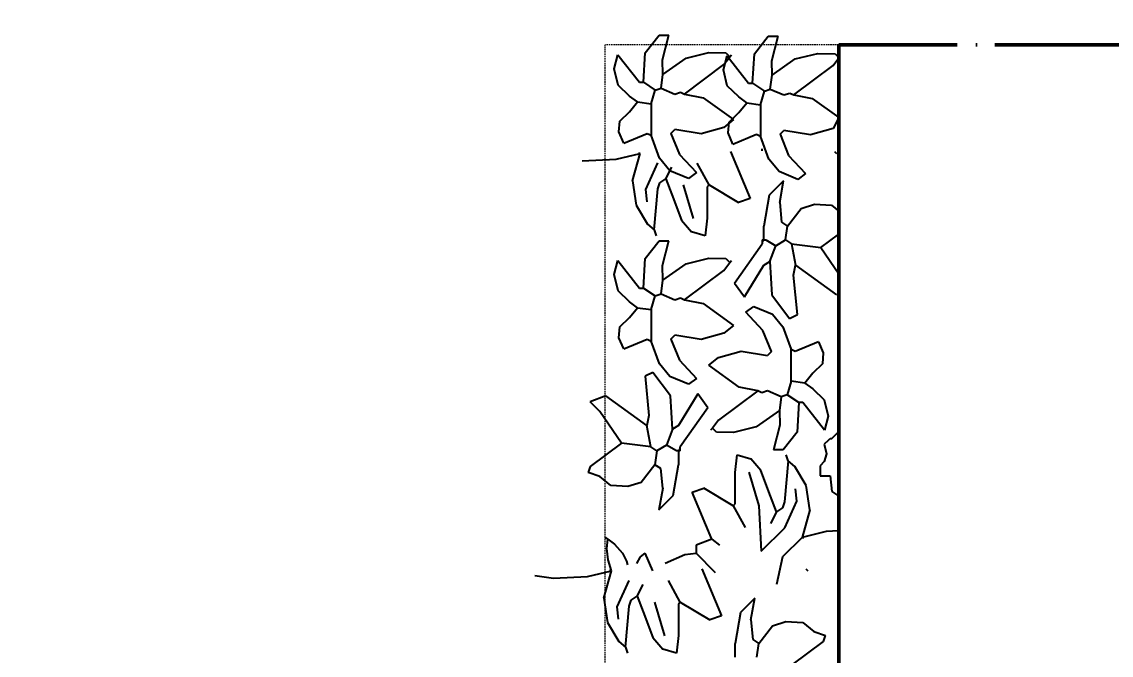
# Model space of a CAD drawing. Header units: inches. Extents: x 745 to 1928, y 308 to 2639.
# Drawn here: x 744.7 to 921.7, y 1238.8 to 1341.6 of the extents above; entities that cross this region are included whole.
import ezdxf

# ---------------------------------------------------------------- set-up
doc = ezdxf.new("R2010")
doc.units = ezdxf.units.IN
doc.header["$MEASUREMENT"] = 0
doc.linetypes.add('ACAD_ISO04W100', pattern=[30, 24, -3, 0, -3])
doc.linetypes.add('HIDDEN', pattern=[0.375, 0.25, -0.125])
for name, color, linetype, lineweight in [('A-FLOR-FTPT', 6, 'HIDDEN', 13), ('A-WALL-FULL', 7, 'Continuous', 50), ('G-ANNO-DIM', 90, 'Continuous', 18), ('G-HEDGE', 96, 'Continuous', 25)]:
    doc.layers.add(name, color=color, linetype=linetype, lineweight=lineweight)
doc.styles.add('ARIAL', font='arial.ttf')
doc.dimstyles.new('TICK_36', dxfattribs={"dimtxt": 10, "dimasz": 3.6, "dimexe": 1.8, "dimexo": 1.2, "dimgap": 1.8, "dimtad": 0, "dimdec": 0, "dimzin": 0, "dimdsep": 46, "dimtxsty": 'ARIAL', "dimblk": 'OBLIQUE', "dimcen": 1.8, "dimdle": 1.8, "dimclrd": 256, "dimclrt": 256, "dimadec": 0, "dimazin": 0, "dimtfac": 1, "dimtdec": 0, "dimtmove": 1, "dimatfit": 3, "dimldrblk": 'OPEN90', "dimfxl": 1, "dimtfill": 1, "dimtolj": 1, "dimtzin": 0, "dimarcsym": 0})

# ---------------------------------------------------------------- blocks, each defined once
blk = doc.blocks.new('_Oblique')
at = {"color": 0, "linetype": 'ByBlock', "lineweight": -2}
blk.add_line((-0.5, -0.5), (0.5, 0.5), dxfattribs=at)
blk = doc.blocks.new('*D22')
at = {"layer": 'Defpoints', "color": 0, "transparency": 16777216}
for p in [(1753.42, 1977.17), (1753.42, 1723.17), (1881.37, 1723.17), (956.41, 617.04), (791.14, 527.04), (956.41, 527.04)]:
    blk.add_point(p, dxfattribs=at)
at = {"layer": 'G-ANNO-DIM', "lineweight": -2, "transparency": 16777216}
for p, q in [((1881.37, 1978.97), (1881.37, 1863.08)), ((1881.37, 1721.37), (1881.37, 1837.26)), ((791.14, 618.84), (791.14, 580.99)), ((791.14, 525.24), (791.14, 563.09))]:
    blk.add_line(p, q, dxfattribs=at)
at = {"layer": 'G-ANNO-DIM', "color": 0, "lineweight": -2, "transparency": 16777216}
for p, q in [((1754.62, 1977.17), (1883.17, 1977.17)), ((1754.62, 1723.17), (1883.17, 1723.17)), ((955.21, 617.04), (789.34, 617.04)), ((955.21, 527.04), (789.34, 527.04))]:
    blk.add_line(p, q, dxfattribs=at)
at = {"layer": 'G-ANNO-DIM', "lineweight": -2, "transparency": 16777216, "xscale": 3.6, "yscale": 3.6, "zscale": 3.6}
for p, rotation in [((1881.37, 1977.17), 90), ((1881.37, 1723.17), 270), ((791.14, 617.04), 90), ((791.14, 527.04), 270)]:
    blk.add_blockref('_Oblique', p, dxfattribs=dict(at, rotation=rotation))
at = {"layer": 'G-ANNO-DIM', "transparency": 16777216, "char_height": 10, "attachment_point": 5, "rotation": 90, "style": 'ARIAL', "bg_fill": 3, "box_fill_scale": 1.25, "bg_fill_color": 256, "bg_fill_true_color": 13158600, "bg_fill_transparency": 0}
for s, insert in [('\\A1;254', (1881.37, 1850.17)), ('\\A1;90', (791.14, 572.04))]:
    blk.add_mtext(s, dxfattribs=dict(at, insert=insert))
blk = doc.blocks.new('_Open90')
at = {"color": 0, "linetype": 'ByBlock', "lineweight": -2}
for p, q in [((-0.5, 0.5), (0, 0)), ((0, 0), (-1, 0)), ((0, 0), (-0.5, -0.5))]:
    blk.add_line(p, q, dxfattribs=at)
blk = doc.blocks.new('*D21')
at = {"layer": 'Defpoints', "color": 0, "transparency": 16777216}
for p in [(839.42, 1723.17), (1439.42, 1723.17), (1439.42, 1679.68), (1258.9, 647.04), (752.23, 427.04), (1258.9, 427.04)]:
    blk.add_point(p, dxfattribs=at)
at = {"layer": 'G-ANNO-DIM', "color": 0, "lineweight": -2, "transparency": 16777216}
for p, q in [((839.42, 1721.97), (839.42, 1677.88)), ((1439.42, 1721.97), (1439.42, 1677.88)), ((1257.7, 647.04), (750.43, 647.04)), ((1257.7, 427.04), (750.43, 427.04))]:
    blk.add_line(p, q, dxfattribs=at)
at = {"layer": 'G-ANNO-DIM', "lineweight": -2, "transparency": 16777216}
for p, q in [((837.62, 1679.68), (1126.56, 1679.68)), ((1441.22, 1679.68), (1152.28, 1679.68)), ((752.23, 648.84), (752.23, 549.96)), ((752.23, 425.24), (752.23, 524.12))]:
    blk.add_line(p, q, dxfattribs=at)
at = {"layer": 'G-ANNO-DIM', "lineweight": -2, "transparency": 16777216, "xscale": 3.6, "yscale": 3.6, "zscale": 3.6}
for p, rotation in [((839.42, 1679.68), 180), ((752.23, 647.04), 90), ((752.23, 427.04), 270)]:
    blk.add_blockref('_Oblique', p, dxfattribs=dict(at, rotation=rotation))
blk.add_blockref('_Oblique', (1439.42, 1679.68), dxfattribs=at)
at = {"layer": 'G-ANNO-DIM', "transparency": 16777216, "insert": (1139.42, 1679.68), "char_height": 10, "attachment_point": 5, "style": 'ARIAL', "bg_fill": 3, "box_fill_scale": 1.25, "bg_fill_color": 256, "bg_fill_true_color": 13158600, "bg_fill_transparency": 0}
blk.add_mtext('\\A1;600', dxfattribs=at)
at = {"layer": 'G-ANNO-DIM', "transparency": 16777216, "insert": (752.23, 537.04), "char_height": 10, "attachment_point": 5, "rotation": 90, "style": 'ARIAL', "bg_fill": 3, "box_fill_scale": 1.25, "bg_fill_color": 256, "bg_fill_true_color": 13158600, "bg_fill_transparency": 0}
blk.add_mtext('\\A1;220', dxfattribs=at)
blk = doc.blocks.new('*D23')
at = {"layer": 'Defpoints', "color": 0, "transparency": 16777216}
for p in [(1439.42, 1723.17), (1753.42, 1723.17), (1753.42, 1679.68), (791.14, 681.04), (956.41, 681.04), (956.41, 617.04)]:
    blk.add_point(p, dxfattribs=at)
at = {"layer": 'G-ANNO-DIM', "color": 0, "lineweight": -2, "transparency": 16777216}
for p, q in [((1439.42, 1721.97), (1439.42, 1677.88)), ((1753.42, 1721.97), (1753.42, 1677.88)), ((955.21, 681.04), (789.34, 681.04)), ((955.21, 617.04), (789.34, 617.04))]:
    blk.add_line(p, q, dxfattribs=at)
at = {"layer": 'G-ANNO-DIM', "lineweight": -2, "transparency": 16777216}
for p, q in [((1437.62, 1679.68), (1595.33, 1679.68)), ((1755.22, 1679.68), (1620.98, 1679.68)), ((791.14, 682.84), (791.14, 658.01)), ((791.14, 615.24), (791.14, 640.07))]:
    blk.add_line(p, q, dxfattribs=at)
at = {"layer": 'G-ANNO-DIM', "lineweight": -2, "transparency": 16777216, "xscale": 3.6, "yscale": 3.6, "zscale": 3.6}
for p, rotation in [((1439.42, 1679.68), 180), ((791.14, 681.04), 90), ((791.14, 617.04), 270)]:
    blk.add_blockref('_Oblique', p, dxfattribs=dict(at, rotation=rotation))
blk.add_blockref('_Oblique', (1753.42, 1679.68), dxfattribs=at)
at = {"layer": 'G-ANNO-DIM', "transparency": 16777216, "insert": (1608.16, 1679.68), "char_height": 10, "attachment_point": 5, "style": 'ARIAL', "bg_fill": 3, "box_fill_scale": 1.25, "bg_fill_color": 256, "bg_fill_true_color": 13158600, "bg_fill_transparency": 0}
blk.add_mtext('\\A1;314', dxfattribs=at)
at = {"layer": 'G-ANNO-DIM', "transparency": 16777216, "insert": (791.14, 649.04), "char_height": 10, "attachment_point": 5, "rotation": 90, "style": 'ARIAL', "bg_fill": 3, "box_fill_scale": 1.25, "bg_fill_color": 256, "bg_fill_true_color": 13158600, "bg_fill_transparency": 0}
blk.add_mtext('\\A1;64', dxfattribs=at)
blk = doc.blocks.new('*D24')
at = {"layer": 'Defpoints', "color": 0, "transparency": 16777216}
for p in [(839.42, 1723.17), (1753.42, 1723.17), (1753.42, 1633.45), (956.41, 527.04), (791.14, 427.04), (956.41, 427.04)]:
    blk.add_point(p, dxfattribs=at)
at = {"layer": 'G-ANNO-DIM', "color": 0, "lineweight": -2, "transparency": 16777216}
for p, q in [((839.42, 1721.97), (839.42, 1631.65)), ((1753.42, 1721.97), (1753.42, 1631.65)), ((955.21, 527.04), (789.34, 527.04)), ((955.21, 427.04), (789.34, 427.04))]:
    blk.add_line(p, q, dxfattribs=at)
at = {"layer": 'G-ANNO-DIM', "lineweight": -2, "transparency": 16777216}
for p, q in [((837.62, 1633.45), (1280.18, 1633.45)), ((1755.22, 1633.45), (1305.83, 1633.45)), ((791.14, 528.84), (791.14, 489.4)), ((791.14, 425.24), (791.14, 464.68))]:
    blk.add_line(p, q, dxfattribs=at)
at = {"layer": 'G-ANNO-DIM', "lineweight": -2, "transparency": 16777216, "xscale": 3.6, "yscale": 3.6, "zscale": 3.6}
for p, rotation in [((839.42, 1633.45), 180), ((791.14, 527.04), 90), ((791.14, 427.04), 270)]:
    blk.add_blockref('_Oblique', p, dxfattribs=dict(at, rotation=rotation))
blk.add_blockref('_Oblique', (1753.42, 1633.45), dxfattribs=at)
at = {"layer": 'G-ANNO-DIM', "transparency": 16777216, "insert": (1293, 1633.45), "char_height": 10, "attachment_point": 5, "style": 'ARIAL', "bg_fill": 3, "box_fill_scale": 1.25, "bg_fill_color": 256, "bg_fill_true_color": 13158600, "bg_fill_transparency": 0}
blk.add_mtext('\\A1;914', dxfattribs=at)
at = {"layer": 'G-ANNO-DIM', "transparency": 16777216, "insert": (791.14, 477.04), "char_height": 10, "attachment_point": 5, "rotation": 90, "style": 'ARIAL', "bg_fill": 3, "box_fill_scale": 1.25, "bg_fill_color": 256, "bg_fill_true_color": 13158600, "bg_fill_transparency": 0}
blk.add_mtext('\\A1;100', dxfattribs=at)

msp = doc.modelspace()

# ---------------------------------------------------------------- linework, layer by layer
at = {"layer": 'A-FLOR-FTPT'}
for p in [(839.45, 1083.86), (877.39, 1337.86)]:
    msp.add_line(p, (839.45, 1337.86), dxfattribs=at)
at = {"layer": 'A-WALL-FULL'}
msp.add_line((877.39, 1083.86), (877.39, 1337.86), dxfattribs=at)
at = {"layer": 'G-HEDGE'}
for p, q in [((845.96, 1336.58), (848.19, 1339.45)), ((848.19, 1339.45), (849.79, 1339.45)), ((848.74, 1335.45), (849.79, 1339.45)), ((863.71, 1336.43), (865.94, 1339.3)), ((865.94, 1339.3), (867.53, 1339.3)), ((866.49, 1335.3), (867.53, 1339.3)), ((845.64, 1331.8), (845.96, 1336.58)), ((852.58, 1335.74), (856.26, 1336.62)), ((856.26, 1336.62), (859.03, 1336.58)), ((859.03, 1336.58), (859.67, 1335.95)), ((863.39, 1331.65), (863.71, 1336.43)), ((870.32, 1335.59), (874, 1336.47)), ((874, 1336.47), (876.78, 1336.43)), ((876.78, 1336.43), (877.39, 1335.82)), ((840.92, 1333.99), (841.5, 1336.26)), ((841.5, 1336.26), (845, 1331.8)), ((848.83, 1333.08), (848.74, 1335.45)), ((848.83, 1333.08), (852.58, 1335.74)), ((852.34, 1329.89), (858.72, 1334.67)), ((858.66, 1333.84), (859.24, 1336.11)), ((858.72, 1334.67), (859.67, 1335.95)), ((859.24, 1336.11), (862.75, 1331.65)), ((859.67, 1335.95), (859.99, 1336.26)), ((866.58, 1332.93), (866.49, 1335.3)), ((866.58, 1332.93), (870.32, 1335.59)), ((876.46, 1334.52), (877.39, 1335.76)), ((841.53, 1331.35), (840.92, 1333.99)), ((848.51, 1330.84), (848.83, 1333.08)), ((859.28, 1331.2), (858.66, 1333.84)), ((866.26, 1330.69), (866.58, 1332.93)), ((870.08, 1329.74), (876.46, 1334.52)), ((843.41, 1329.57), (841.53, 1331.35)), ((845, 1331.8), (845.64, 1331.8)), ((845.64, 1331.8), (847.55, 1330.52)), ((861.16, 1329.42), (859.28, 1331.2)), ((862.75, 1331.65), (863.39, 1331.65)), ((863.39, 1331.65), (865.3, 1330.37)), ((844.68, 1328.61), (843.41, 1329.57)), ((846.92, 1328.29), (847.55, 1330.52)), ((847.55, 1330.52), (848.51, 1330.84)), ((848.51, 1330.84), (850.74, 1329.89)), ((850.74, 1329.89), (851.7, 1330.21)), ((851.7, 1330.21), (852.34, 1329.89)), ((852.34, 1329.89), (855.34, 1329.3)), ((855.34, 1329.3), (860.31, 1325.74)), ((862.43, 1328.46), (861.16, 1329.42)), ((864.66, 1328.14), (865.3, 1330.37)), ((865.3, 1330.37), (866.26, 1330.69)), ((866.26, 1330.69), (868.49, 1329.74)), ((868.49, 1329.74), (869.45, 1330.06)), ((869.45, 1330.06), (870.08, 1329.74)), ((870.09, 1329.74), (873.08, 1329.15)), ((843.41, 1327.02), (844.68, 1328.61)), ((844.68, 1328.61), (846.92, 1328.29)), ((846.92, 1328.29), (846.92, 1323.19)), ((861.16, 1326.87), (862.43, 1328.46)), ((862.43, 1328.46), (864.66, 1328.14)), ((864.66, 1328.14), (864.66, 1323.04)), ((873.08, 1329.15), (877.39, 1326.07)), ((841.84, 1325.49), (843.41, 1327.02)), ((860.31, 1325.74), (858.72, 1324.47)), ((859.58, 1325.34), (861.16, 1326.87)), ((877.39, 1326.07), (876.46, 1324.32)), ((841.68, 1323.73), (841.84, 1325.49)), ((850.11, 1323.51), (850.74, 1324.15)), ((855.03, 1323.44), (850.74, 1324.15)), ((858.72, 1324.47), (855.03, 1323.44)), ((859.43, 1323.58), (859.58, 1325.34)), ((867.85, 1323.36), (868.49, 1324)), ((872.78, 1323.29), (868.49, 1324)), ((876.46, 1324.32), (872.78, 1323.29)), ((842.45, 1321.91), (841.68, 1323.73)), ((842.45, 1321.91), (846.28, 1323.51)), ((846.28, 1323.51), (846.92, 1323.19)), ((848.28, 1319.49), (846.92, 1323.19)), ((850.11, 1323.51), (851.5, 1320.07)), ((860.2, 1321.76), (859.43, 1323.58)), ((860.2, 1321.76), (864.03, 1323.36)), ((864.03, 1323.36), (864.66, 1323.04)), ((866.03, 1319.34), (864.66, 1323.04)), ((867.85, 1323.36), (869.25, 1319.92)), ((859.82, 1320.58), (863.01, 1312.93)), ((864.91, 1321.01), (864.91, 1320.68)), ((876.72, 1320.58), (877.04, 1320.26)), ((835.72, 1319.04), (841.25, 1319.34)), ((841.25, 1319.34), (845.15, 1320.26)), ((843.87, 1315.8), (845.15, 1320.26)), ((845.15, 1320.26), (844.83, 1320.26)), ((847.96, 1318.7), (845.99, 1314.42)), ((849.97, 1317.44), (848.28, 1319.49)), ((851.5, 1320.07), (854.25, 1317.13)), ((856.31, 1315.16), (854.4, 1318.67)), ((867.71, 1317.29), (866.03, 1319.34)), ((869.25, 1319.92), (872, 1316.98)), ((849.29, 1316.12), (850.25, 1318.03)), ((852.98, 1316.17), (849.97, 1317.44)), ((854.25, 1317.13), (852.98, 1316.17)), ((870.72, 1316.02), (867.71, 1317.29)), ((872, 1316.98), (870.72, 1316.02)), ((843.87, 1315.8), (844.47, 1311.87)), ((848.02, 1314.52), (848.34, 1315.48)), ((848.34, 1315.48), (849.29, 1316.12)), ((849.29, 1316.12), (850.25, 1313.57)), ((853.8, 1309.69), (852.17, 1315.13)), ((856.31, 1315.16), (855.99, 1314.84)), ((856.31, 1315.16), (861.09, 1312.29)), ((868.4, 1315.82), (866.1, 1313.48)), ((867.79, 1312.29), (868.4, 1315.82)), ((845.99, 1314.42), (846.19, 1312.41)), ((847.38, 1307.83), (848.02, 1314.52)), ((850.25, 1313.57), (851.84, 1309.42)), ((855.99, 1314.84), (855.99, 1309.74)), ((866.1, 1313.48), (865.24, 1308.46)), ((844.47, 1311.87), (846.31, 1308.79)), ((863.01, 1312.93), (861.09, 1312.29)), ((867.79, 1312.29), (868.11, 1309.1)), ((871.3, 1311.33), (873.47, 1312.01)), ((873.47, 1312.01), (876.23, 1311.87)), ((876.23, 1311.87), (877.39, 1310.88)), ((869.07, 1308.46), (871.3, 1311.33)), ((846.31, 1308.79), (847.38, 1307.83)), ((851.84, 1309.42), (853.44, 1307.51)), ((855.99, 1309.74), (855.67, 1306.87)), ((865.24, 1306.23), (865.24, 1308.46)), ((868.11, 1309.1), (869.07, 1308.46)), ((868.75, 1306.23), (869.07, 1308.46)), ((847.38, 1307.83), (847.7, 1306.87)), ((855.67, 1306.87), (853.44, 1307.51)), ((874.49, 1304.96), (877.39, 1307.14)), ((845.96, 1303.18), (848.19, 1306.05)), ((848.19, 1306.05), (849.79, 1306.05)), ((848.74, 1302.05), (849.79, 1306.05)), ((860.46, 1299.21), (864.92, 1305.59)), ((864.92, 1306.23), (864.92, 1305.91)), ((864.92, 1306.23), (865.24, 1306.23)), ((864.92, 1305.91), (865.24, 1306.23)), ((864.92, 1305.91), (864.92, 1305.59)), ((865.24, 1306.23), (865.56, 1306.23)), ((865.56, 1306.23), (867.15, 1305.27)), ((866.2, 1302.72), (867.15, 1305.27)), ((867.15, 1305.27), (868.75, 1306.23)), ((868.75, 1306.23), (869.7, 1305.59)), ((869.7, 1305.59), (870.34, 1302.09)), ((869.7, 1305.59), (874.49, 1304.96)), ((874.49, 1304.96), (877.39, 1300.73)), ((840.92, 1300.58), (841.5, 1302.86)), ((841.5, 1302.86), (845, 1298.4)), ((845.64, 1298.4), (845.96, 1303.18)), ((852.58, 1302.34), (856.26, 1303.22)), ((856.26, 1303.22), (859.03, 1303.18)), ((859.03, 1303.18), (859.67, 1302.54)), ((859.67, 1302.54), (859.99, 1302.86)), ((848.83, 1299.67), (848.74, 1302.05)), ((848.83, 1299.67), (852.58, 1302.34)), ((852.34, 1296.48), (858.72, 1301.27)), ((858.72, 1301.27), (859.67, 1302.54)), ((862.05, 1296.98), (865.24, 1302.09)), ((865.24, 1302.09), (866.2, 1302.72)), ((866.2, 1302.72), (866.51, 1297.3)), ((870.02, 1300.49), (870.34, 1302.09)), ((870.34, 1302.09), (877.04, 1297.3)), ((841.53, 1297.94), (840.92, 1300.58)), ((848.51, 1297.44), (848.83, 1299.67)), ((860.46, 1299.21), (862.05, 1296.98)), ((870.66, 1294.11), (870.02, 1300.49)), ((843.41, 1296.16), (841.53, 1297.94)), ((845, 1298.4), (845.64, 1298.4)), ((845.64, 1298.4), (847.55, 1297.12)), ((847.55, 1297.12), (848.51, 1297.44)), ((848.51, 1297.44), (850.74, 1296.48)), ((844.68, 1295.21), (843.41, 1296.16)), ((846.92, 1294.89), (847.55, 1297.12)), ((850.74, 1296.48), (851.7, 1296.8)), ((851.7, 1296.8), (852.34, 1296.48)), ((852.34, 1296.48), (855.34, 1295.89)), ((855.34, 1295.89), (860.31, 1292.34)), ((866.51, 1297.3), (869.38, 1293.47)), ((843.41, 1293.61), (844.68, 1295.21)), ((844.68, 1295.21), (846.92, 1294.89)), ((846.92, 1294.89), (846.92, 1289.78)), ((862.31, 1294.46), (863.59, 1295.42)), ((865.06, 1291.52), (862.31, 1294.46)), ((863.59, 1295.42), (866.6, 1294.16)), ((866.6, 1294.16), (868.29, 1292.1)), ((869.38, 1293.47), (870.66, 1294.11)), ((841.84, 1292.09), (843.41, 1293.61)), ((860.31, 1292.34), (858.72, 1291.06)), ((841.68, 1290.33), (841.84, 1292.09)), ((850.11, 1290.1), (850.74, 1290.74)), ((855.03, 1290.04), (850.74, 1290.74)), ((858.72, 1291.06), (855.03, 1290.04)), ((866.46, 1288.08), (865.06, 1291.52)), ((868.29, 1292.1), (869.65, 1288.4)), ((842.45, 1288.51), (841.68, 1290.33)), ((842.45, 1288.51), (846.28, 1290.1)), ((846.28, 1290.1), (846.92, 1289.78)), ((848.28, 1286.08), (846.92, 1289.78)), ((850.11, 1290.1), (851.5, 1286.67)), ((874.11, 1289.68), (870.29, 1288.08)), ((874.11, 1289.68), (874.88, 1287.86)), ((856.26, 1285.85), (857.85, 1287.13)), ((857.85, 1287.13), (861.54, 1288.15)), ((861.54, 1288.15), (865.82, 1287.45)), ((866.46, 1288.08), (865.82, 1287.45)), ((870.29, 1288.08), (869.65, 1288.4)), ((869.65, 1283.3), (869.65, 1288.4)), ((874.88, 1287.86), (874.73, 1286.1)), ((849.97, 1284.03), (848.28, 1286.08)), ((851.5, 1286.67), (854.25, 1283.73)), ((861.23, 1282.29), (856.26, 1285.85)), ((874.73, 1286.1), (873.16, 1284.58)), ((847.18, 1284.71), (845.91, 1284.08)), ((845.91, 1284.08), (846.54, 1277.7)), ((850.05, 1280.89), (847.18, 1284.71)), ((852.98, 1282.77), (849.97, 1284.03)), ((854.25, 1283.73), (852.98, 1282.77)), ((869.65, 1283.3), (869.01, 1281.07)), ((871.88, 1282.98), (869.65, 1283.3)), ((873.16, 1284.58), (871.88, 1282.98)), ((864.23, 1281.71), (857.85, 1276.92)), ((864.23, 1281.71), (861.23, 1282.29)), ((864.87, 1281.39), (864.23, 1281.71)), ((865.82, 1281.71), (864.87, 1281.39)), ((868.05, 1280.75), (865.82, 1281.71)), ((871.88, 1282.98), (873.16, 1282.03)), ((873.16, 1282.03), (875.04, 1280.24)), ((839.53, 1280.89), (836.98, 1279.93)), ((838.57, 1278.34), (836.98, 1279.93)), ((846.22, 1276.1), (839.53, 1280.89)), ((850.37, 1275.47), (850.05, 1280.89)), ((854.52, 1281.21), (851.33, 1276.1)), ((856.11, 1278.97), (854.52, 1281.21)), ((868.05, 1280.75), (867.74, 1278.52)), ((869.01, 1281.07), (868.05, 1280.75)), ((870.93, 1279.79), (869.01, 1281.07)), ((870.93, 1279.79), (870.61, 1275.01)), ((871.56, 1279.79), (870.93, 1279.79)), ((875.07, 1275.33), (871.56, 1279.79)), ((875.04, 1280.24), (875.65, 1277.61)), ((842.08, 1273.23), (838.57, 1278.34)), ((856.11, 1278.97), (851.65, 1272.6)), ((867.74, 1278.52), (863.99, 1275.85)), ((867.74, 1278.52), (867.83, 1276.14)), ((846.54, 1277.7), (846.22, 1276.1)), ((857.85, 1276.92), (856.89, 1275.65)), ((875.65, 1277.61), (875.07, 1275.33)), ((846.86, 1272.6), (846.22, 1276.1)), ((850.37, 1275.47), (849.41, 1272.91)), ((851.33, 1276.1), (850.37, 1275.47)), ((856.89, 1275.65), (856.57, 1275.33)), ((857.53, 1275.01), (856.89, 1275.65)), ((860.31, 1274.97), (857.53, 1275.01)), ((863.99, 1275.85), (860.31, 1274.97)), ((867.83, 1276.14), (866.78, 1272.14)), ((870.61, 1275.01), (868.37, 1272.14)), ((876.29, 1273.99), (877.25, 1274.95)), ((842.08, 1273.23), (836.98, 1269.41)), ((846.86, 1272.6), (842.08, 1273.23)), ((849.41, 1272.91), (847.82, 1271.96)), ((851.01, 1271.96), (849.41, 1272.91)), ((875.65, 1273.67), (875.02, 1273.03)), ((875.02, 1273.03), (875.42, 1271.48)), ((875.65, 1273.67), (875.97, 1273.99)), ((875.97, 1273.99), (876.29, 1273.99)), ((847.82, 1271.96), (846.86, 1272.6)), ((847.82, 1271.96), (847.5, 1269.72)), ((851.33, 1271.96), (851.01, 1271.96)), ((851.65, 1272.28), (851.33, 1271.96)), ((851.65, 1271.96), (851.33, 1271.96)), ((851.33, 1271.96), (851.33, 1269.72)), ((851.65, 1272.28), (851.65, 1272.6)), ((851.65, 1271.96), (851.65, 1272.28)), ((860.58, 1268.45), (860.89, 1271.32)), ((860.89, 1271.32), (863.13, 1270.68)), ((868.37, 1272.14), (866.78, 1272.14)), ((869.19, 1270.36), (868.87, 1271.32)), ((875.42, 1271.48), (875.02, 1270.23)), ((836.98, 1269.41), (836.66, 1268.45)), ((847.5, 1269.72), (845.27, 1266.85)), ((848.46, 1269.09), (847.5, 1269.72)), ((850.46, 1264.71), (851.33, 1269.72)), ((864.72, 1268.77), (863.13, 1270.68)), ((869.19, 1270.36), (868.55, 1263.67)), ((870.26, 1269.4), (869.19, 1270.36)), ((872.1, 1266.32), (870.26, 1269.4)), ((875.02, 1270.23), (874.38, 1269.52)), ((874.38, 1269.52), (874.38, 1267.93)), ((838.57, 1267.81), (836.66, 1268.45)), ((840.34, 1266.32), (838.57, 1267.81)), ((848.78, 1265.9), (848.46, 1269.09)), ((860.58, 1263.35), (860.58, 1268.45)), ((862.76, 1268.5), (864.39, 1263.05)), ((866.32, 1264.62), (864.72, 1268.77)), ((874.38, 1267.93), (875.97, 1267.93)), ((875.97, 1267.93), (876.29, 1265.38)), ((843.1, 1266.17), (840.34, 1266.32)), ((845.27, 1266.85), (843.1, 1266.17)), ((848.78, 1265.9), (848.16, 1262.37)), ((853.56, 1265.26), (855.47, 1265.9)), ((860.26, 1263.03), (855.47, 1265.9)), ((870.58, 1263.77), (870.37, 1265.78)), ((872.69, 1262.39), (872.1, 1266.32)), ((848.16, 1262.37), (850.46, 1264.71)), ((856.75, 1257.61), (853.56, 1265.26)), ((867.27, 1262.07), (866.32, 1264.62)), ((876.29, 1265.38), (877.25, 1264.74)), ((860.26, 1263.03), (860.58, 1263.35)), ((860.26, 1263.03), (862.17, 1259.52)), ((864.39, 1263.05), (864.8, 1255.66)), ((867.27, 1262.07), (866.32, 1260.16)), ((868.23, 1262.71), (867.27, 1262.07)), ((868.55, 1263.67), (868.23, 1262.71)), ((868.61, 1259.48), (870.58, 1263.77)), ((872.69, 1262.39), (871.42, 1257.92)), ((864.8, 1255.66), (868.61, 1259.48)), ((875.32, 1258.85), (871.42, 1257.92)), ((877.39, 1258.96), (875.32, 1258.85)), ((839.85, 1257.61), (839.53, 1257.92)), ((839.72, 1256.13), (839.85, 1257.61)), ((839.85, 1257.61), (840.95, 1256.83)), ((840.95, 1256.83), (842.24, 1255.37)), ((856.75, 1257.61), (854.2, 1256.65)), ((856.75, 1257.61), (858.02, 1256.65)), ((871.42, 1257.92), (868.23, 1254.74)), ((871.42, 1257.92), (871.74, 1257.92)), ((839.91, 1254.25), (839.72, 1256.13)), ((842.24, 1255.37), (842.92, 1254.08)), ((845.19, 1254.78), (845.91, 1255.37)), ((847.18, 1252.5), (845.91, 1255.37)), ((849.18, 1253.73), (852.37, 1255.13)), ((852.37, 1255.13), (854.2, 1255.37)), ((854.2, 1256.65), (854.2, 1255.37)), ((857.39, 1252.18), (854.2, 1255.37)), ((840.48, 1252.5), (839.91, 1254.25)), ((842.92, 1254.08), (843.04, 1253.46)), ((844.57, 1253.67), (845.19, 1254.78)), ((868.23, 1254.74), (867.27, 1250.27)), ((827.99, 1251.72), (831.06, 1251.28)), ((831.06, 1251.28), (836.58, 1251.58)), ((836.58, 1251.58), (840.48, 1252.5)), ((839.21, 1248.04), (840.48, 1252.5)), ((840.48, 1252.5), (840.16, 1252.5)), ((855.15, 1252.82), (858.34, 1245.17)), ((872.06, 1252.82), (872.37, 1252.5)), ((843.3, 1250.94), (841.32, 1246.66)), ((844.63, 1248.36), (845.59, 1250.27)), ((851.65, 1247.4), (849.73, 1250.91)), ((839.21, 1248.04), (839.81, 1244.11)), ((843.67, 1247.72), (844.63, 1248.36)), ((844.63, 1248.36), (845.59, 1245.81)), ((863.74, 1248.06), (861.44, 1245.72)), ((863.13, 1244.53), (863.74, 1248.06)), ((841.32, 1246.66), (841.53, 1244.65)), ((842.72, 1240.07), (843.35, 1246.76)), ((843.35, 1246.76), (843.67, 1247.72)), ((849.14, 1241.93), (847.51, 1247.38)), ((851.65, 1247.4), (851.33, 1247.08)), ((851.33, 1247.08), (851.33, 1241.98)), ((851.65, 1247.4), (856.43, 1244.53)), ((845.59, 1245.81), (847.18, 1241.66)), ((858.34, 1245.17), (856.43, 1244.53)), ((861.44, 1245.72), (860.58, 1240.7)), ((863.13, 1244.53), (863.45, 1241.34)), ((839.81, 1244.11), (841.65, 1241.03)), ((864.4, 1240.7), (866.63, 1243.57)), ((866.63, 1243.57), (868.8, 1244.25)), ((868.8, 1244.25), (871.56, 1244.11)), ((871.56, 1244.11), (873.33, 1242.62)), ((873.33, 1242.62), (875.25, 1241.98)), ((841.65, 1241.03), (842.72, 1240.07)), ((847.18, 1241.66), (848.78, 1239.75)), ((851.33, 1241.98), (851.01, 1239.11)), ((863.45, 1241.34), (864.4, 1240.7)), ((869.82, 1237.2), (874.93, 1241.02)), ((874.93, 1241.02), (875.25, 1241.98)), ((842.72, 1240.07), (843.04, 1239.11)), ((851.01, 1239.11), (848.78, 1239.75)), ((860.58, 1238.47), (860.58, 1240.7)), ((864.08, 1238.47), (864.4, 1240.7))]:
    msp.add_line(p, q, dxfattribs=at)

# ---------------------------------------------------------------- next in the draw order: dimensions: what is measured, and where the dimension line sits
at = {"layer": 'G-ANNO-DIM'}
dim = msp.add_linear_dim(base=(1881.37, 1723.17), p1=(1753.42, 1977.17), p2=(1753.42, 1723.17), angle=90, dimstyle='TICK_36', dxfattribs=at)
dim.commit()
dim.dimension.update_dxf_attribs({"geometry": '*D22', "text_midpoint": (1881.37, 1850.17)})

# ---------------------------------------------------------------- next in the draw order: dimensions: what is measured, and where the dimension line sits
dim = msp.add_linear_dim(base=(1439.42, 1679.68), p1=(839.42, 1723.17), p2=(1439.42, 1723.17), dimstyle='TICK_36', dxfattribs=at)
dim.commit()
dim.dimension.update_dxf_attribs({"geometry": '*D21', "text_midpoint": (1139.42, 1679.68), "dimtype": 160})

# ---------------------------------------------------------------- next in the draw order: dimensions: what is measured, and where the dimension line sits
dim = msp.add_linear_dim(base=(1753.42, 1679.68), p1=(1439.42, 1723.17), p2=(1753.42, 1723.17), dimstyle='TICK_36', override={"dimtmove": 0}, dxfattribs=at)
dim.commit()
dim.dimension.update_dxf_attribs({"geometry": '*D23', "text_midpoint": (1608.16, 1679.68), "dimtype": 160})

# ---------------------------------------------------------------- next in the draw order: dimensions: what is measured, and where the dimension line sits
dim = msp.add_linear_dim(base=(1753.42, 1633.45), p1=(839.42, 1723.17), p2=(1753.42, 1723.17), dimstyle='TICK_36', override={"dimtmove": 0}, dxfattribs=at)
dim.commit()
dim.dimension.update_dxf_attribs({"geometry": '*D24', "text_midpoint": (1293, 1633.45), "dimtype": 160})

# ---------------------------------------------------------------- next in the draw order: linework, layer by layer
at = {"layer": 'A-WALL-FULL', "linetype": 'ACAD_ISO04W100'}
msp.add_line((1739.45, 1337.86), (877.39, 1337.86), dxfattribs=at)

# ---------------------------------------------------------------- next in the draw order: dimensions: what is measured, and where the dimension line sits
at = {"layer": 'G-ANNO-DIM'}
dim = msp.add_linear_dim(base=(752.23, 427.04), p1=(1258.9, 647.04), p2=(1258.9, 427.04), angle=90, dimstyle='TICK_36', dxfattribs=at)
dim.commit()
dim.dimension.update_dxf_attribs({"geometry": '*D21', "text_midpoint": (752.23, 537.04)})

# ---------------------------------------------------------------- next in the draw order: dimensions: what is measured, and where the dimension line sits
dim = msp.add_linear_dim(base=(791.14, 527.04), p1=(956.41, 617.04), p2=(956.41, 527.04), angle=90, dimstyle='TICK_36', dxfattribs=at)
dim.commit()
dim.dimension.update_dxf_attribs({"geometry": '*D22', "text_midpoint": (791.14, 572.04)})

# ---------------------------------------------------------------- next in the draw order: dimensions: what is measured, and where the dimension line sits
dim = msp.add_linear_dim(base=(791.14, 681.04), p1=(956.41, 617.04), p2=(956.41, 681.04), angle=90, dimstyle='TICK_36', dxfattribs=at)
dim.commit()
dim.dimension.update_dxf_attribs({"geometry": '*D23', "text_midpoint": (791.14, 649.04)})

# ---------------------------------------------------------------- next in the draw order: dimensions: what is measured, and where the dimension line sits
dim = msp.add_linear_dim(base=(791.14, 427.04), p1=(956.41, 527.04), p2=(956.41, 427.04), angle=90, dimstyle='TICK_36', dxfattribs=at)
dim.commit()
dim.dimension.update_dxf_attribs({"geometry": '*D24', "text_midpoint": (791.14, 477.04)})

doc.saveas('drawing.dxf')
